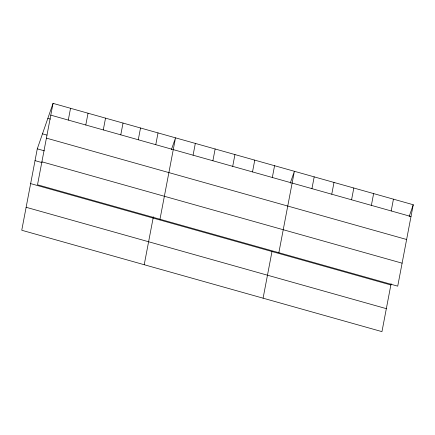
<?xml version="1.0" encoding="UTF-8"?>
<svg xmlns="http://www.w3.org/2000/svg" width="435" height="435" viewBox="0 0 435 435"><rect width="100%" height="100%" fill="white"/><g stroke="black" fill="none" stroke-linecap="round" stroke-linejoin="round"><path stroke-width="0.65" d="M53.043 103.367L37.513 184.783L397.721 286.154L413.25 204.744L53.043 103.367L37.279 148.846L21.75 230.256L381.957 331.633L391.098 283.702M68.295 120.071L70.541 108.293M85.787 124.997L88.039 113.214M103.285 129.918L105.531 118.141M120.778 134.845L123.029 123.061M138.276 139.771L140.521 127.988M155.773 144.692L158.019 132.909M144.219 264.725L153.365 216.799M159.982 219.245L175.517 137.835L171.395 149.716M193.08 155.192L195.326 143.409M212.889 160.765L215.135 148.987M232.703 166.344L234.949 154.561M252.512 171.917L254.758 160.134M272.326 177.496L274.572 165.713M263.088 298.182L271.989 251.528M278.851 252.702L294.381 171.287L290.265 183.168M311.944 188.643L314.195 176.866M331.758 194.222L334.004 182.439M351.567 199.795L353.818 188.012M371.381 205.369L373.627 193.591M391.19 210.948L393.441 199.165M409.134 216.625L413.25 204.744M50.797 115.15L411.004 216.521M47.845 118.374L50.433 119.103M42.483 133.839L47.018 135.116M46.414 138.129L406.622 239.5M37.279 148.846L44.408 150.853M41.896 161.804L402.103 263.175M35.034 160.629L42.162 162.636M30.651 183.608L390.853 284.979M26.133 207.283L386.34 308.654"/></g></svg>
